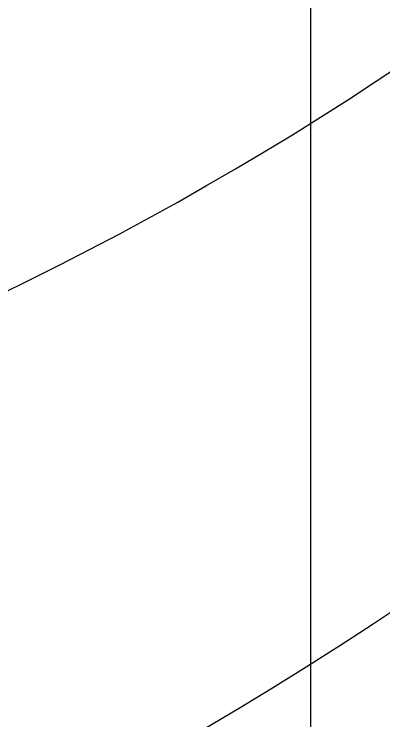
# Model space of a CAD drawing. Header units: inches. Extents: x -31 to 122, y -49 to 49.
# Drawn here: x -0.581 to -0.012, y -5.161 to -4.072 of the extents above; entities that cross this region are included whole.
import ezdxf

# ---------------------------------------------------------------- set-up
doc = ezdxf.new("R2010")
doc.units = ezdxf.units.IN
doc.header["$MEASUREMENT"] = 0

# ---------------------------------------------------------------- blocks, each defined once
blk = doc.blocks.new('HVRF25')
blk.add_circle((0, 0), 22)
blk = doc.blocks.new('HVRF19')
blk.add_circle((0, 0), 16.5)
blk = doc.blocks.new('HVRF13')
blk.add_circle((0, 0), 12)
blk = doc.blocks.new('HVRF37')
blk.add_circle((0, 0), 31)
blk = doc.blocks.new('HVRF31')
blk.add_circle((0, 0), 25)
blk = doc.blocks.new('hvtbeav4n')
blk.add_line((-0.125, 8.8481), (-0.125, -11.2819))
blk = doc.blocks.new('hvtbsav4')
blk.add_line((-0.125, 8.8481), (-0.125, -11.2819))
blk = doc.blocks.new('J12')
blk.add_arc((-3.3294, 0), 6, 284.95707, 75.04293)
blk = doc.blocks.new('J10')
blk.add_arc((-2.7745, 0), 5, 284.9571, 75.0429)
blk = doc.blocks.new('J18')
blk.add_arc((-4.9941, 0), 9, 284.95707, 75.04293)
blk = doc.blocks.new('J16')
blk.add_arc((-4.4392, 0), 8, 284.95707, 75.04293)
blk = doc.blocks.new('J14')
blk.add_arc((-3.8843, 0), 7, 284.95707, 75.04293)

msp = doc.modelspace()

# ---------------------------------------------------------------- block references
for name in ['HVRF37', 'HVRF31', 'HVRF25', 'HVRF19', 'HVRF13', 'hvtbsav4', 'hvtbeav4n', 'J18', 'J16', 'J14', 'J12', 'J10']:
    msp.add_blockref(name, (0, 0))

doc.saveas('drawing.dxf')
